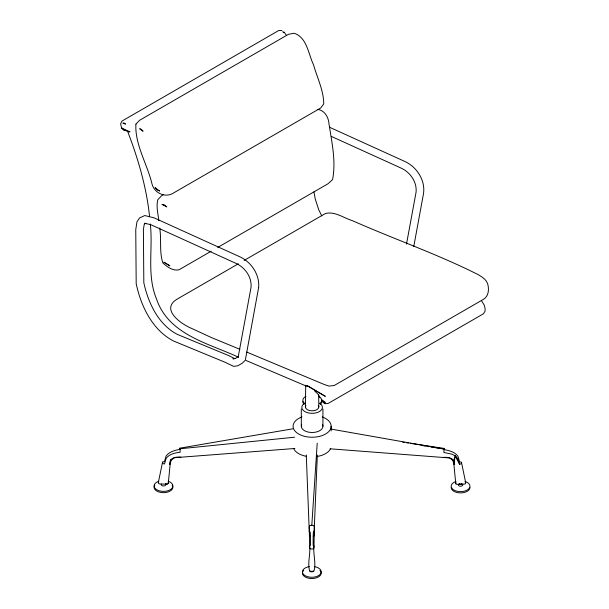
<?xml version="1.0" encoding="UTF-8"?>
<svg xmlns="http://www.w3.org/2000/svg" width="609" height="609" viewBox="0 0 609 609"><rect width="100%" height="100%" fill="white"/><g stroke="black" fill="none" stroke-linecap="round" stroke-linejoin="round"><path stroke-width="0.91" d="M305.406 406.957L305.71 385.192M180.165 449.297C175.049 450.279 169.355 451.558 166.105 456.004L164.491 461.515L162.611 461.926L162.991 463.594L164.491 463.989L166.105 458.478C169.294 453.956 175.027 452.86 180.165 452.228L179.929 448.148L293.02 428.774M313.955 536.072L317.342 454.961M311.808 525.186L313.81 525.666L314.351 527.013L313.955 548.054L313.498 548.793L311.808 549.052L310.126 548.793L309.669 548.054L309.265 527.013L309.806 525.666L311.808 525.186L317.213 443.238M162.458 462.574L158.332 482.541L158.53 483.394L159.809 484.018L167.231 484.125L168.274 483.523L170.17 464.005L171.137 460.198L174.463 457.709L294.885 448.483M171.03 459.285L170.17 462.467M322.412 400.988L324.43 402.473L325.351 402.382L321.362 399.397L322.313 401.537L323.699 402.922L325.236 403.668L328.099 403.478L483.333 313.856L485.038 311.283L485.129 308.512L484.102 304.858L481.719 301.074M238.188 357.072L251.022 287.41C252.012 277.026 244.871 267.168 235.523 263.164L150.674 224.622L144.394 223.259M406.5 244.125L416.084 192.109C417.074 181.726 409.933 171.867 400.593 167.863L331.326 136.401M413.77 246.478L423.483 193.753C425.592 180.302 416.723 166.744 404.566 161.339L329.583 127.273M330.108 448.803L449.587 457.96L452.913 460.45L453.888 464.256L454.695 464.652L454.025 462.642L455.296 455.935L451.908 454.169L443.885 452.479L444.121 448.399L410.283 443.337M444.121 448.399L443.885 449.541C449 450.523 454.695 451.802 457.953 456.255L459.559 461.767L461.439 462.178L465.718 482.792L465.032 484.041L456.819 484.376L455.776 483.774L453.888 464.256M461.592 462.825L461.059 463.845L459.559 464.241L455.296 455.935L453.629 460.602L454.025 462.642M158.332 482.541L158.53 481.689M443.177 457.42C446.534 457.108 451.406 457.237 453.629 460.602M145.064 223.32L144.166 224.668L143.397 229.578L143.823 282.69C148.193 302.924 158.287 324.528 177.432 334.44L228.801 355.626L234.83 358.64L232.851 358.823L235.462 358.442L238.309 356.402M314.351 531.375L313.384 532.099L313.14 536.483L313.14 545.261L313.955 545.664C312.935 553.802 316.345 563.196 313.97 571.006L311.808 571.402L309.646 571.006C307.271 563.196 310.689 553.802 309.669 545.664L310.483 545.261L310.483 536.483L310.232 532.099L309.265 531.375L306.274 454.961M163.235 194.804L161.591 195.755L157.807 199.706C156.011 206.641 158.104 213.805 158.835 220.755M211.163 251.228L179.076 269.749C173.025 271.302 167.094 266.818 162.869 262.966C159.147 251.783 161.598 239.573 159.71 228.025M217.74 247.429L327.977 183.789L332.567 179.617C336.168 161.278 331.829 142.415 329.043 124.206C328.586 117.491 325.046 110.64 317.936 109.399M238.347 263.781L176.656 299.4C160.342 309.676 181.604 324.353 191.622 328.403L210.92 337.34L239.885 349.307M244.11 260.454L325.549 213.432C335.072 211.201 343.773 218.068 352.489 220.694C394.183 239.154 437.513 254.12 478.255 274.674C481.963 276.905 486.111 279.287 487.596 283.611C489.309 289.168 488.761 296.469 483.089 299.559L334.196 385.52L328.951 386.083L324.125 384.446L246.729 352.071M281.921 30.572L278.755 30.496L122.021 121.046L120.612 123.833L121.61 128.103L130.029 131.818L128.096 131.849L122.691 128.834L121.975 127.913M170.17 464.005L169.363 464.408L170.421 460.351C172.644 456.986 177.516 456.857 180.873 457.169M144.691 223.769L145.886 223.305M179.914 448.787L294.604 437.216M179.929 448.148L180.058 448.529M402.762 442.218L404.642 442.499M406.523 442.773L408.403 443.055M423.461 445.841L425.341 446.131M427.221 446.427L429.101 446.717M430.982 447.006L444.136 449.039L331.037 429.086M165.481 483.812L167.231 484.125M246.105 360.513L307.568 386.639M238.621 357.255C207.951 343.042 168.434 334.805 156.33 298.517C146.647 274.689 153.11 248.799 150.309 224.013M282.584 31.729L283.984 32.65M465.032 481.544L465.718 482.792M314.625 390.902L318.149 394.35L319.786 397.22M121.61 128.103L124.373 130.532L123.794 129.435M283.893 31.866L286.184 34.934M324.43 402.473L325.236 403.668M458.79 461.744L455.296 455.935L457.953 458.729L459.559 464.241M128.042 132.511C138.357 159.467 146.64 187.838 149.563 216.713M321.765 215.883L318.812 209.945L315.272 199.113L313.909 191.873M453.233 460.792L453.888 462.718L454.695 462.185L454.025 460.176M309.669 536.072L309.265 531.375M318.652 394.655L318.827 406.957M455.776 481.81L455.776 483.774M331.151 426.247L331.151 430.921M322.93 409.058L322.93 426.247M301.303 409.058L301.303 426.247M168.274 482.214L168.274 483.523M168.191 481.247A9.409 5.435 0 0 1 170.695 489.446A9.409 5.435 0 0 1 156.277 489.446A9.409 5.435 0 0 1 158.782 481.247M165.427 484.026A2.238 1.294 0 0 1 163.486 485.967A2.238 1.294 0 0 1 161.545 484.026M172.172 485.145A9.409 5.435 0 0 1 163.486 492.666A9.409 5.435 0 0 1 154.8 485.145M322.564 424.633A10.817 6.242 0 0 1 312.113 432.497A10.817 6.242 0 0 1 301.668 424.633M319.398 403.173A10.3 5.945 0 0 1 319.398 411.585A10.3 5.945 0 0 1 304.827 411.585A10.3 5.945 0 0 1 304.827 403.173M318.309 405.48A6.707 3.875 0 0 1 312.113 410.831A6.707 3.875 0 0 1 305.916 405.48M330.618 448.437A19.031 10.992 0 0 1 316.749 456.522M306.571 456.377A19.031 10.992 0 0 1 293.607 448.437M322.237 416.944A19.031 10.992 0 0 1 326.546 433.418A19.031 10.992 0 0 1 297.687 433.418A19.031 10.992 0 0 1 301.995 416.944M314.244 566.591A9.409 5.435 0 0 1 319.519 574.957A9.409 5.435 0 0 1 304.104 574.957A9.409 5.435 0 0 1 309.372 566.591M313.749 571.204A2.238 1.294 0 0 1 309.867 571.204M319.961 570.405A9.409 5.435 0 0 1 311.808 578.55A9.409 5.435 0 0 1 303.663 570.405M465.268 481.498A9.409 5.435 0 0 1 467.773 489.697A9.409 5.435 0 0 1 453.362 489.697A9.409 5.435 0 0 1 455.859 481.498M461.683 483.805A2.238 1.294 0 0 1 462.284 485.754A2.238 1.294 0 0 1 458.851 485.754A2.238 1.294 0 0 1 459.445 483.805M469.973 487.482A9.409 5.435 0 0 1 460.564 492.917A9.409 5.435 0 0 1 451.155 487.482M461.683 483.911A2.238 1.294 0 0 1 459.445 483.911M321.651 400.319A9.409 5.435 0 0 1 320.395 403.036M304.097 403.036A9.409 5.435 0 0 1 305.954 396.276M318.53 396.276A9.409 5.435 0 0 1 321.575 399.626M321.651 401.597A9.409 5.435 0 0 1 320.395 404.315M304.097 404.315A9.409 5.435 0 0 1 302.833 401.597M258.658 287.395L245.298 360.284L242.237 363.223L237.853 365.758L233.597 366.374L224.995 362.226L173.519 341.002C152.303 329.994 140.938 306.152 136.188 283.665L135.754 229.662L136.964 221.836L139.575 217.923L144.797 215.548L154.168 217.877L239.504 256.64C251.182 261.84 259.723 274.446 258.658 287.395M135.914 124.129C134.665 144.242 147.393 164.392 151.984 183.872C153.978 192.345 163.836 197.613 171.845 193.944L320.737 107.983L323.76 103.857C323.623 90.277 317.129 77.67 313.528 64.79C308.352 54.216 307.096 37.408 294.132 33.251L288.514 34.294L139.621 120.262L135.914 124.129M124.19 123.178L122.866 123.087L125.583 124.099L124.19 123.178M164.575 205.142L161.964 204.388L166.813 206.893L164.575 205.142M141.166 129.306L139.644 128.727L143.085 131.247L141.166 129.306M159.467 190.937L157.168 189.985L155.036 187.641L159.467 190.937M169.751 265.775L163.958 262.228L169.751 265.775M325.221 396.253L307.058 385.588L325.221 396.253"/></g></svg>
